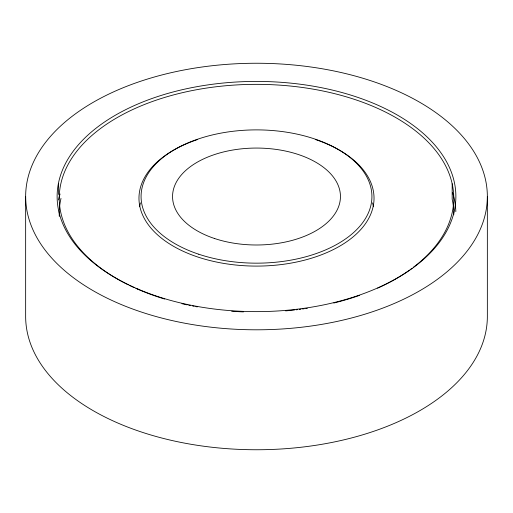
<?xml version="1.0" encoding="UTF-8"?>
<svg xmlns="http://www.w3.org/2000/svg" width="513" height="513" viewBox="0 0 513 513"><rect width="100%" height="100%" fill="white"/><g stroke="black" fill="none" stroke-linecap="round" stroke-linejoin="round"><path stroke-width="0.77" d="M487.35 196.524A230.85 133.277 0 0 1 141.075 311.949A230.85 133.277 0 0 1 141.075 81.105A230.85 133.277 0 0 1 487.35 196.524L487.35 316.476A230.85 133.277 0 0 1 256.5 449.754A230.85 133.277 0 0 1 25.65 316.476L25.65 196.524M452.171 183.75L452.171 199.172A197.274 113.892 0 0 1 453.761 214.832M58.399 183.545L58.399 194.446M139.594 206.733A117.522 67.851 0 0 1 140.466 202.885M372.534 202.885A117.522 67.851 0 0 1 373.406 206.733M58.553 199.942A199.371 115.104 0 0 1 60.059 194.004M452.402 192.279A199.371 115.104 0 0 1 455.839 211.606M59.29 216.441A197.274 113.892 0 0 1 61.002 198.422M128.372 284.837A197.274 113.892 0 0 1 104.19 125.858A197.274 113.892 0 0 1 379.069 109A197.274 113.892 0 0 1 413.279 267.363M412.016 268.312A197.274 113.892 0 0 1 410.817 269.19M409.605 270.062A197.274 113.892 0 0 1 377.6 288.146M359.491 295.379A197.274 113.892 0 0 1 333.783 303.029M307.319 308.287A197.274 113.892 0 0 1 305.729 308.531M304.126 308.762A197.274 113.892 0 0 1 302.529 308.993M300.926 309.211A197.274 113.892 0 0 1 299.316 309.416M297.707 309.621A197.274 113.892 0 0 1 296.097 309.814M294.488 309.999A197.274 113.892 0 0 1 285.619 310.884M243.483 311.885A197.274 113.892 0 0 1 231.658 311.224M197.293 306.883A197.274 113.892 0 0 1 195.729 306.594M194.164 306.299A197.274 113.892 0 0 1 192.612 305.992M190.285 305.524A197.274 113.892 0 0 1 188.746 305.203M187.213 304.876A197.274 113.892 0 0 1 181.903 303.677M164.609 299.021A197.274 113.892 0 0 1 135.887 288.364M134.368 287.684A197.274 113.892 0 0 1 129.853 285.568M315.264 139.478A117.522 67.851 0 0 1 346.531 241.854A117.522 67.851 0 0 1 166.469 241.854A117.522 67.851 0 0 1 197.736 139.478M137.978 289.082A199.371 115.104 0 0 0 454.601 209.509A199.371 115.104 0 0 0 176.921 90.987A199.371 115.104 0 0 0 137.978 289.082M214.53 238.5A83.946 48.466 0 0 0 340.446 196.524A83.946 48.466 0 0 0 214.53 154.554A83.946 48.466 0 0 0 214.53 238.5M198.787 254.236A115.425 66.639 0 0 0 371.925 196.524A115.425 66.639 0 0 0 198.787 138.811A115.425 66.639 0 0 0 198.787 254.236"/></g></svg>
